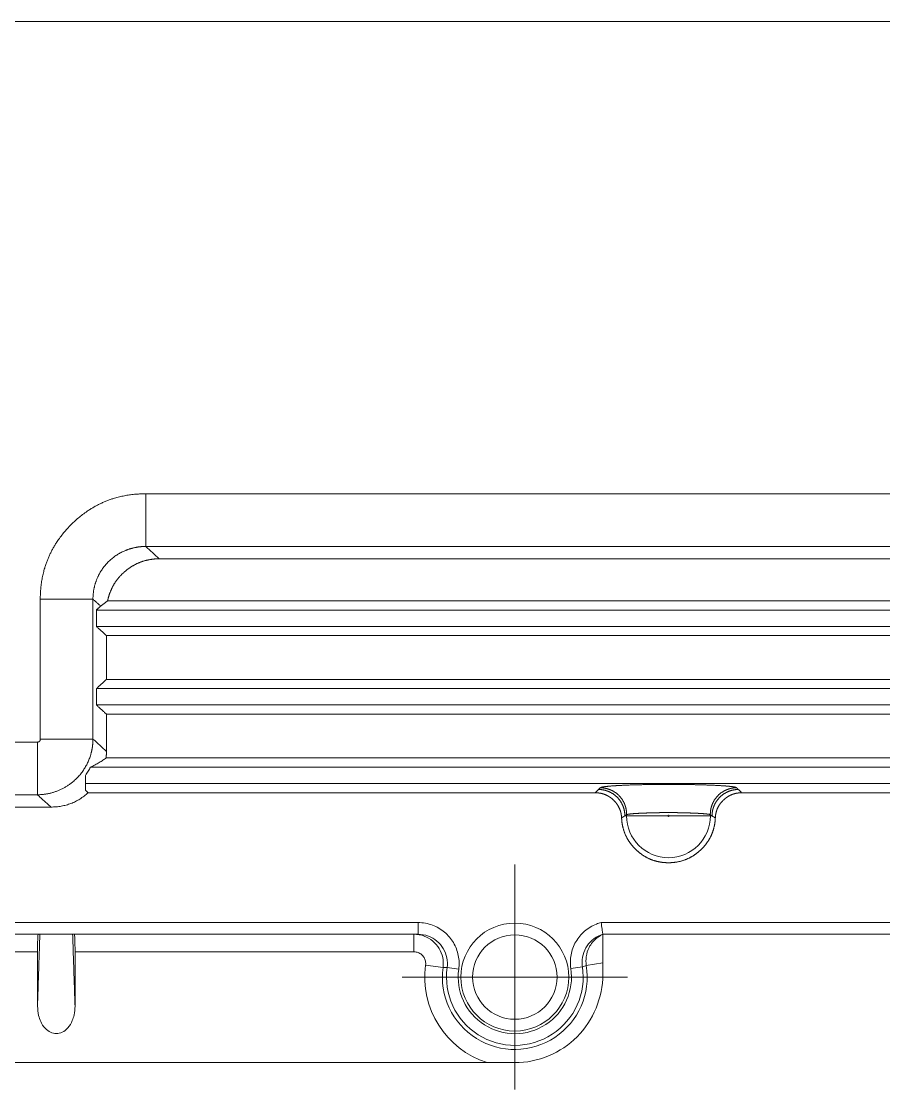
# Model space of a CAD drawing. Header units: millimetres. Extents: x 958 to 3026, y 447 to 1692.
# Drawn here: x 1411.9 to 1485.4, y 855.5 to 946.6 of the extents above; entities that cross this region are included whole.
import ezdxf
from ezdxf.lldxf.tags import DXFTag

# ---------------------------------------------------------------- set-up
doc = ezdxf.new("R2010")
doc.units = ezdxf.units.MM
for name, color, linetype, true_color in [('1', 7, 'Continuous', 0xffffff), ('2', 7, 'Continuous', 0xffffff), ('Top', 7, 'Continuous', 0xffffff)]:
    doc.layers.add(name, color=color, linetype=linetype, true_color=true_color)
tags = doc.linetypes.add('PHANTOM', pattern=[50.5, 18, -6.5, 6.5, -6.5, 6.5, -6.5]).pattern_tags.tags
tags[14:15] = [DXFTag(74, 4), DXFTag(75, 0), DXFTag(340, '0'), DXFTag(46, 0.0), DXFTag(50, 0.0), DXFTag(44, 0.0), DXFTag(45, 0.0)]
tags[12:13] = [DXFTag(74, 4), DXFTag(75, 0), DXFTag(340, '0'), DXFTag(46, 0.0), DXFTag(50, 0.0), DXFTag(44, 0.0), DXFTag(45, 0.0)]
tags[10:11] = [DXFTag(74, 4), DXFTag(75, 0), DXFTag(340, '0'), DXFTag(46, 0.0), DXFTag(50, 0.0), DXFTag(44, 0.0), DXFTag(45, 0.0)]
tags[8:9] = [DXFTag(74, 4), DXFTag(75, 0), DXFTag(340, '0'), DXFTag(46, 0.0), DXFTag(50, 0.0), DXFTag(44, 0.0), DXFTag(45, 0.0)]
tags[6:7] = [DXFTag(74, 4), DXFTag(75, 0), DXFTag(340, '0'), DXFTag(46, 0.0), DXFTag(50, 0.0), DXFTag(44, 0.0), DXFTag(45, 0.0)]
tags[4:5] = [DXFTag(74, 4), DXFTag(75, 0), DXFTag(340, '0'), DXFTag(46, 0.0), DXFTag(50, 0.0), DXFTag(44, 0.0), DXFTag(45, 0.0)]

msp = doc.modelspace()

# ---------------------------------------------------------------- linework, layer by layer
at = {"layer": '1', "color": 32, "linetype": 'Continuous', "lineweight": 13}
msp.add_line((1563.426, 946.584), (1365.715, 946.584), dxfattribs=at)
at = {"layer": '1', "color": 5, "linetype": 'PHANTOM', "lineweight": 13, "ltscale": 0.12}
msp.add_line((1444.326, 865.088), (1463.526, 865.088), dxfattribs=at)
at = {"layer": '2', "color": 155, "linetype": 'Continuous', "lineweight": 13}
for p, q in [((1422.451, 906.298), (1534.03, 906.298)), ((1422.451, 901.805), (1531.66, 901.805)), ((1413.464, 885.379), (1413.464, 897.313)), ((1417.956, 885.379), (1417.956, 897.313)), ((1400.111, 885.129), (1413.214, 885.129)), ((1399.113, 880.636), (1413.214, 880.636)), ((1463.455, 878.838), (1463.309, 878.838)), ((1466.95, 878.838), (1463.455, 878.838)), ((1470.598, 878.838), (1467.102, 878.838)), ((1470.743, 878.838), (1470.598, 878.838)), ((1403.181, 869.738), (1445.672, 869.738)), ((1445.672, 868.738), (1445.672, 869.738)), ((1461.288, 869.738), (1536.676, 869.738)), ((1445.328, 868.738), (1445.328, 867.238)), ((1413.226, 867.238), (1403.525, 867.238)), ((1445.328, 867.238), (1416.426, 867.238)), ((1447.805, 865.907), (1446.321, 866.106)), ((1448.154, 865.893), (1449.143, 865.755)), ((1459.687, 865.969), (1458.7, 865.818)), ((1460.023, 866.075), (1461.426, 866.303))]:
    msp.add_line(p, q, dxfattribs=at)
at = {"layer": '2', "color": 7, "linetype": 'Continuous', "lineweight": 20}
for p, q in [((1532.71, 900.755), (1423.607, 900.755)), ((1418.248, 894.988), (1418.248, 896.388)), ((1418.248, 896.388), (1526.946, 896.388)), ((1419.206, 897.174), (1533.267, 897.174)), ((1526.946, 894.988), (1418.248, 894.988)), ((1419.113, 894.202), (1419.113, 890.474)), ((1533.267, 894.202), (1419.113, 894.202)), ((1419.113, 890.474), (1527.267, 890.474)), ((1418.248, 889.688), (1520.946, 889.688)), ((1418.248, 888.288), (1418.248, 889.688)), ((1520.946, 888.288), (1418.248, 888.288)), ((1419.113, 887.502), (1419.113, 884.328)), ((1527.267, 887.502), (1419.113, 887.502)), ((1419.08, 883.774), (1530.621, 883.774)), ((1417.746, 882.988), (1531.927, 882.988)), ((1417.315, 882.288), (1417.315, 881.588)), ((1533.327, 881.588), (1417.315, 881.588)), ((1460.786, 880.802), (1417.543, 880.802)), ((1533.092, 880.802), (1473.267, 880.802)), ((1414.369, 879.586), (1391.642, 879.586)), ((1445.672, 868.738), (1403.181, 868.738)), ((1536.676, 868.738), (1461.426, 868.738)), ((1413.226, 867.238), (1413.226, 862.594)), ((1416.426, 862.594), (1416.426, 867.238)), ((1397.291, 857.788), (1451.562, 857.788))]:
    msp.add_line(p, q, dxfattribs=at)
at = {"layer": '2', "color": 7, "linetype": 'Continuous', "lineweight": 20, "extrusion": (0, 0, -1)}
msp.add_circle((-1453.926, 865.088), 4.6, dxfattribs=at)
at = {"layer": '2', "color": 7, "linetype": 'Continuous', "lineweight": 20}
msp.add_circle((1453.926, 865.088), 3.6, dxfattribs=at)
at = {"layer": '2', "color": 155, "linetype": 'Continuous', "lineweight": 13, "extrusion": (0, 0, -1)}
for centre, radius, start, end in [((-1467.026, 878.838), 3.571, 0, 1.43626), ((-1467.026, 878.838), 3.571, 180, 0), ((-1467.026, 878.838), 3.571, 178.56373, 180), ((-1453.926, 865.088), 7.673, 287.9493, 7.62041), ((-1453.926, 865.088), 5.828, 171.30398, 7.94053)]:
    msp.add_arc(centre, radius, start, end, dxfattribs=at)
at = {"layer": '2', "color": 155, "linetype": 'Continuous', "lineweight": 13}
for radius, start, end in [(6.176, 172.37959, 9.19743), (4.829, 172.05947, 8.69602)]:
    msp.add_arc((1453.926, 865.088), radius, start, end, dxfattribs=at)
at = {"layer": '2', "color": 7, "linetype": 'Continuous', "lineweight": 20, "extrusion": (0, 0, -1)}
for centre, start_param, end_param in [((1413.279, 867.238), 4.712389, 6.283185), ((1416.374, 867.238), 0, 1.570796)]:
    msp.add_ellipse(centre, major_axis=(0, 1.5), ratio=0.034921, start_param=start_param, end_param=end_param, dxfattribs=at)
at = {"layer": '2', "color": 155, "linetype": 'Continuous', "lineweight": 13}
for points, degree, knots in [([(1413.464, 897.313), (1413.464, 898.244), (1413.792, 899.97), (1414.779, 902.354), (1417.41, 904.983), (1419.794, 905.97), (1421.52, 906.298), (1422.451, 906.298)], 2, [0, 0, 0, 0.125, 0.25, 0.5, 0.75, 0.875, 1, 1, 1]), ([(1422.451, 906.298), (1422.451, 905.16), (1422.451, 904.027), (1422.451, 902.375), (1422.451, 901.864), (1422.451, 901.805)], 3, [0, 0, 0, 0, 0.5, 0.5, 1, 1, 1, 1]), ([(1417.956, 897.313), (1417.954, 898.117), (1418.13, 898.92), (1418.487, 899.671), (1419.388, 900.803), (1420.641, 901.5), (1421.229, 901.705), (1421.84, 901.806), (1422.451, 901.805)], 5, [0, 0, 0, 0, 0, 0, 0.567993, 0.567993, 0.567993, 1, 1, 1, 1, 1, 1]), ([(1413.464, 897.313), (1414.145, 897.313), (1414.826, 897.313), (1415.474, 897.313), (1416.641, 897.313), (1417.455, 897.313), (1417.749, 897.313), (1417.917, 897.313), (1417.956, 897.313)], 5, [0, 0, 0, 0, 0, 0, 0.5, 0.5, 0.5, 1, 1, 1, 1, 1, 1]), ([(1413.214, 880.636), (1414.274, 880.639), (1415.333, 880.938), (1416.281, 881.532), (1417.307, 882.691), (1417.808, 884.104), (1417.906, 884.524), (1417.955, 884.952), (1417.956, 885.379)], 5, [0, 0, 0, 0, 0, 0, 0.712656, 0.712656, 0.712656, 1, 1, 1, 1, 1, 1]), ([(1413.214, 885.129), (1413.214, 884.446), (1413.214, 883.763), (1413.214, 883.112), (1413.214, 881.943), (1413.214, 881.13), (1413.214, 880.837), (1413.214, 880.671), (1413.214, 880.636)], 5, [0, 0, 0, 0, 0, 0, 0.5, 0.5, 0.5, 1, 1, 1, 1, 1, 1]), ([(1413.464, 885.379), (1414.599, 885.379), (1415.727, 885.379), (1417.378, 885.379), (1417.891, 885.379), (1417.956, 885.379)], 3, [0, 0, 0, 0, 0.5, 0.5, 1, 1, 1, 1]), ([(1463.309, 878.838), (1463.308, 879.191), (1463.238, 879.543), (1463.099, 879.877), (1462.698, 880.474), (1462.101, 880.875), (1461.767, 881.014), (1461.415, 881.084), (1461.063, 881.085)], 5, [0, 0, 0, 0, 0, 0, 0.5, 0.5, 0.5, 1, 1, 1, 1, 1, 1]), ([(1461.21, 881.231), (1461.226, 881.246), (1461.304, 881.275), (1461.418, 881.299), (1461.583, 881.326), (1461.863, 881.358), (1462.189, 881.385), (1462.637, 881.415), (1463.305, 881.449), (1463.892, 881.471), (1464.621, 881.492), (1465.633, 881.509), (1466.592, 881.516), (1467.467, 881.516), (1468.197, 881.511), (1469.019, 881.501), (1469.982, 881.477), (1470.752, 881.448), (1471.059, 881.433), (1471.33, 881.42), (1471.733, 881.394), (1472.144, 881.363), (1472.463, 881.327), (1472.631, 881.3), (1472.748, 881.275), (1472.827, 881.246), (1472.843, 881.231)], 2, [0, 0, 0, 0.03125, 0.0625, 0.0875, 0.125, 0.165816, 0.196429, 0.25, 0.296647, 0.331633, 0.392857, 0.454082, 0.5, 0.546647, 0.581633, 0.642857, 0.704082, 0.75, 0.75, 0.790816, 0.821429, 0.875, 0.910714, 0.9375, 0.96875, 1, 1, 1]), ([(1461.21, 881.231), (1461.568, 881.23), (1461.926, 881.158), (1462.265, 881.014), (1462.867, 880.6), (1463.266, 879.988), (1463.401, 879.645), (1463.464, 879.286), (1463.456, 878.928)], 5, [0, 0, 0, 0, 0, 0, 0.5, 0.5, 0.5, 1, 1, 1, 1, 1, 1]), ([(1472.843, 881.231), (1472.485, 881.23), (1472.127, 881.158), (1471.788, 881.014), (1471.185, 880.6), (1470.787, 879.988), (1470.652, 879.645), (1470.588, 879.286), (1470.596, 878.928)], 5, [0, 0, 0, 0, 0, 0, 0.5, 0.5, 0.5, 1, 1, 1, 1, 1, 1]), ([(1472.99, 881.085), (1472.638, 881.084), (1472.286, 881.014), (1471.951, 880.875), (1471.355, 880.474), (1470.953, 879.877), (1470.814, 879.543), (1470.744, 879.191), (1470.743, 878.838)], 5, [0, 0, 0, 0, 0, 0, 0.5, 0.5, 0.5, 1, 1, 1, 1, 1, 1]), ([(1463.456, 878.928), (1463.485, 878.956), (1463.617, 878.984), (1463.851, 879.011), (1464.345, 879.047), (1465.004, 879.074), (1465.249, 879.082), (1465.624, 879.093), (1466.023, 879.101), (1466.151, 879.104), (1466.335, 879.108), (1466.525, 879.113), (1466.582, 879.115), (1466.694, 879.119), (1466.814, 879.124), (1466.875, 879.127), (1467.01, 879.132), (1467.148, 879.129), (1467.213, 879.125), (1467.337, 879.12), (1467.452, 879.115), (1467.509, 879.114), (1467.705, 879.108), (1467.895, 879.104), (1468.029, 879.101), (1468.424, 879.093), (1468.796, 879.082), (1469.032, 879.074), (1469.692, 879.047), (1470.191, 879.012), (1470.432, 878.985), (1470.567, 878.956), (1470.596, 878.928)], 5, [0, 0, 0, 0, 0, 0, 0.253549, 0.253549, 0.253549, 0.38696, 0.38696, 0.38696, 0.448253, 0.448253, 0.448253, 0.474069, 0.474069, 0.474069, 0.498614, 0.498614, 0.498614, 0.52429, 0.52429, 0.52429, 0.549889, 0.549889, 0.549889, 0.614072, 0.614072, 0.614072, 0.742733, 0.742733, 0.742733, 1, 1, 1, 1, 1, 1]), ([(1445.672, 869.738), (1446.092, 869.738), (1446.518, 869.66), (1447.278, 869.374), (1447.626, 869.17), (1448.226, 868.667), (1448.486, 868.36), (1448.886, 867.688), (1449.031, 867.312), (1449.185, 866.545), (1449.197, 866.143), (1449.143, 865.755)], 3, [0, 0, 0, 0, 0.211811, 0.211811, 0.409072, 0.409072, 0.606097, 0.606097, 0.803046, 0.803046, 1, 1, 1, 1]), ([(1458.7, 865.818), (1458.641, 866.205), (1458.648, 866.608), (1458.792, 867.377), (1458.932, 867.755), (1459.323, 868.433), (1459.58, 868.744), (1460.174, 869.256), (1460.52, 869.464), (1460.885, 869.607), (1461.016, 869.659), (1461.151, 869.703), (1461.288, 869.738)], 3, [0, 0, 0, 0, 0.229376, 0.229376, 0.45874, 0.45874, 0.688293, 0.688293, 0.918166, 0.918166, 0.918166, 1, 1, 1, 1]), ([(1446.321, 866.106), (1446.336, 866.217), (1446.331, 866.331), (1446.286, 866.55), (1446.244, 866.657), (1446.129, 866.849), (1446.054, 866.936), (1445.882, 867.079), (1445.782, 867.137), (1445.566, 867.217), (1445.446, 867.238), (1445.328, 867.238)], 3, [0, 0, 0, 0, 0.197615, 0.197615, 0.395225, 0.395225, 0.592913, 0.592913, 0.790839, 0.790839, 1, 1, 1, 1]), ([(1448.154, 865.893), (1448.083, 865.896), (1448.012, 865.899), (1447.896, 865.904), (1447.851, 865.905), (1447.805, 865.907)], 3, [0, 0, 0, 0, 0.610092, 0.610092, 1, 1, 1, 1]), ([(1460.023, 866.075), (1459.969, 866.055), (1459.914, 866.036), (1459.803, 866.001), (1459.745, 865.984), (1459.687, 865.969)], 3, [0, 0, 0, 0, 0.487479, 0.487479, 1, 1, 1, 1])]:
    msp.add_open_spline(points, degree=degree, knots=knots, dxfattribs=at)
for points, degree in [([(1423.607, 900.755), (1423.222, 901.105), (1422.837, 901.455), (1422.451, 901.805)], 3), ([(1418.611, 896.718), (1417.956, 897.313)], 1), ([(1413.214, 885.129), (1413.464, 885.129), (1413.464, 885.379)], 2), ([(1419.113, 884.328), (1418.727, 884.678), (1418.342, 885.029), (1417.956, 885.379)], 3), ([(1460.786, 880.802), (1461.063, 881.085)], 1), ([(1461.063, 881.085), (1461.21, 881.231)], 1), ([(1472.843, 881.231), (1472.99, 881.085)], 1), ([(1472.99, 881.085), (1473.267, 880.802)], 1), ([(1414.369, 879.586), (1413.214, 880.636)], 1), ([(1463.031, 878.657), (1463.086, 878.694), (1463.141, 878.731), (1463.197, 878.767), (1463.253, 878.803), (1463.309, 878.838)], 5), ([(1463.309, 878.838), (1463.339, 878.856), (1463.368, 878.874), (1463.397, 878.892), (1463.427, 878.91), (1463.456, 878.928)], 5), ([(1466.95, 878.838), (1466.95, 878.918), (1467.102, 878.918), (1467.102, 878.838)], 3), ([(1467.102, 878.838), (1467.102, 878.759), (1466.95, 878.759), (1466.95, 878.838)], 3), ([(1470.596, 878.928), (1470.626, 878.91), (1470.656, 878.892), (1470.685, 878.874), (1470.714, 878.856), (1470.743, 878.838)], 5), ([(1471.022, 878.657), (1470.929, 878.717), (1470.836, 878.778), (1470.743, 878.838)], 3), ([(1413.226, 862.594), (1413.429, 868.738)], 1), ([(1416.426, 862.594), (1416.224, 868.738)], 1)]:
    msp.add_open_spline(points, degree=degree, dxfattribs=at)
at = {"layer": '2', "color": 7, "linetype": 'Continuous', "lineweight": 20}
for points, degree, knots in [([(1423.607, 900.755), (1423.407, 900.755), (1423.019, 900.723), (1422.453, 900.629), (1421.693, 900.359), (1421.035, 899.963), (1420.416, 899.46), (1419.927, 898.876), (1419.564, 898.279), (1419.357, 897.744), (1419.247, 897.37), (1419.206, 897.174)], 2, [0, 0, 0, 0.0625, 0.125, 0.25, 0.392857, 0.5, 0.642857, 0.75, 0.875, 0.9375, 1, 1, 1]), ([(1417.746, 882.988), (1417.878, 883.052), (1418.143, 883.178), (1418.492, 883.378), (1418.809, 883.579), (1418.99, 883.709), (1419.08, 883.774)], 3, [0, 0, 0, 0, 0.250094, 0.500131, 0.750102, 1, 1, 1, 1]), ([(1417.315, 882.288), (1417.399, 882.408), (1417.558, 882.632), (1417.686, 882.875), (1417.746, 882.988)], 3, [0, 0, 0, 0, 0.531965, 1, 1, 1, 1]), ([(1463.031, 878.657), (1463.025, 878.769), (1462.996, 878.985), (1462.924, 879.297), (1462.781, 879.612), (1462.654, 879.816), (1462.479, 880.046), (1462.233, 880.281), (1462.035, 880.43), (1461.792, 880.58), (1461.431, 880.724), (1461.117, 880.783), (1460.899, 880.802), (1460.786, 880.802)], 2, [0, 0, 0, 0.0625, 0.125, 0.25, 0.331633, 0.392857, 0.5, 0.581633, 0.642857, 0.75, 0.875, 0.9375, 1, 1, 1]), ([(1473.267, 880.802), (1473.154, 880.802), (1472.937, 880.783), (1472.622, 880.724), (1472.302, 880.596), (1472.091, 880.478), (1471.854, 880.314), (1471.608, 880.079), (1471.451, 879.888), (1471.29, 879.652), (1471.129, 879.298), (1471.057, 878.987), (1471.027, 878.77), (1471.022, 878.657)], 2, [0, 0, 0, 0.0625, 0.125, 0.25, 0.331633, 0.392857, 0.5, 0.581633, 0.642857, 0.75, 0.875, 0.9375, 1, 1, 1]), ([(1471.022, 878.657), (1471.013, 878.457), (1470.961, 878.072), (1470.832, 877.517), (1470.578, 876.957), (1470.351, 876.593), (1470.039, 876.184), (1469.574, 875.74), (1469.168, 875.446), (1468.666, 875.158), (1467.974, 874.926), (1467.322, 874.838), (1466.728, 874.838), (1466.231, 874.906), (1465.669, 875.045), (1465.008, 875.355), (1464.476, 875.743), (1464.074, 876.127), (1463.793, 876.467), (1463.507, 876.887), (1463.221, 877.516), (1463.092, 878.071), (1463.04, 878.456), (1463.031, 878.657)], 2, [0, 0, 0, 0.03125, 0.0625, 0.125, 0.165816, 0.196429, 0.25, 0.296647, 0.331633, 0.392857, 0.454082, 0.5, 0.546647, 0.581633, 0.642857, 0.704082, 0.75, 0.790816, 0.821429, 0.875, 0.9375, 0.96875, 1, 1, 1]), ([(1461.426, 868.738), (1461.426, 868.738), (1461.424, 868.757), (1461.413, 868.83), (1461.405, 868.885), (1461.385, 869.022), (1461.373, 869.107), (1461.347, 869.295), (1461.332, 869.401), (1461.309, 869.58), (1461.299, 869.653), (1461.289, 869.73), (1461.289, 869.734), (1461.288, 869.738)], 3, [0, 0, 0, 0, 0.212258, 0.212258, 0.424441, 0.424441, 0.637788, 0.637788, 0.853313, 0.853313, 0.991948, 0.991948, 1, 1, 1, 1]), ([(1445.328, 868.738), (1445.623, 868.738), (1445.922, 868.684), (1446.461, 868.484), (1446.71, 868.34), (1447.14, 867.983), (1447.327, 867.765), (1447.614, 867.286), (1447.719, 867.019), (1447.824, 866.509), (1447.839, 866.263), (1447.815, 865.985), (1447.811, 865.946), (1447.805, 865.907)], 3, [0, 0, 0, 0, 0.209183, 0.209183, 0.407177, 0.407177, 0.605007, 0.605007, 0.802825, 0.802825, 0.972788, 0.972788, 1, 1, 1, 1]), ([(1448.154, 865.893), (1448.193, 866.17), (1448.184, 866.457), (1448.074, 867.005), (1447.97, 867.274), (1447.685, 867.754), (1447.498, 867.973), (1447.069, 868.333), (1446.82, 868.478), (1446.277, 868.683), (1445.972, 868.738), (1445.672, 868.738)], 3, [0, 0, 0, 0, 0.196836, 0.196836, 0.393701, 0.393701, 0.590716, 0.590716, 0.78805, 0.78805, 1, 1, 1, 1]), ([(1461.426, 868.738), (1461.158, 868.655), (1460.9, 868.525), (1460.448, 868.19), (1460.247, 867.981), (1459.932, 867.516), (1459.812, 867.253), (1459.67, 866.711), (1459.644, 866.424), (1459.672, 866.086), (1459.679, 866.027), (1459.687, 865.969)], 3, [0, 0, 0, 0, 0.238108, 0.238108, 0.476186, 0.476186, 0.713868, 0.713868, 0.950917, 0.950917, 1, 1, 1, 1]), ([(1460.023, 866.075), (1459.983, 866.321), (1459.98, 866.576), (1460.053, 867.099), (1460.14, 867.373), (1460.349, 867.778), (1460.447, 867.927), (1460.736, 868.279), (1460.954, 868.468), (1461.269, 868.659), (1461.347, 868.701), (1461.426, 868.738)], 3, [0, 0, 0, 0, 0.232104, 0.232104, 0.493545, 0.493545, 0.656704, 0.656704, 0.91872, 0.91872, 1, 1, 1, 1]), ([(1461.426, 868.738), (1461.426, 868.738), (1461.426, 868.382), (1461.426, 867.407), (1461.426, 866.844), (1461.426, 866.303)], 3, [0, 0, 0, 0, 0.5, 0.5, 1, 1, 1, 1]), ([(1461.426, 865.307), (1461.426, 863.35), (1460.616, 861.383), (1457.856, 858.61), (1455.912, 857.788), (1453.926, 857.788)], 3, [0, 0, 0, 0, 0.5, 0.5, 1, 1, 1, 1]), ([(1413.226, 862.594), (1413.244, 862.328), (1413.274, 861.884), (1413.497, 861.241), (1413.824, 860.73), (1414.3, 860.341), (1414.66, 860.288), (1414.826, 860.264)], 3, [0, 0, 0, 0, 0.256802, 0.429012, 0.652753, 0.839684, 1, 1, 1, 1]), ([(1414.826, 860.264), (1414.999, 860.29), (1415.375, 860.348), (1415.867, 860.77), (1416.183, 861.301), (1416.385, 861.933), (1416.411, 862.346), (1416.426, 862.594)], 3, [0, 0, 0, 0, 0.166401, 0.362797, 0.60016, 0.760759, 1, 1, 1, 1])]:
    msp.add_open_spline(points, degree=degree, knots=knots, dxfattribs=at)
for points, degree in [([(1418.248, 896.388), (1418.611, 896.718)], 1), ([(1419.206, 897.174), (1418.611, 896.718)], 1), ([(1419.113, 894.202), (1418.248, 894.988)], 1), ([(1418.248, 889.688), (1419.113, 890.474)], 1), ([(1419.113, 887.502), (1418.248, 888.288)], 1), ([(1419.113, 884.328), (1419.08, 883.774)], 1), ([(1417.315, 881.588), (1417.315, 881.009)], 1), ([(1417.543, 880.802), (1417.467, 880.871), (1417.391, 880.94), (1417.315, 881.009)], 3), ([(1417.543, 880.802), (1416.191, 879.586), (1414.369, 879.586)], 2), ([(1461.426, 866.303), (1461.426, 865.971), (1461.426, 865.639), (1461.426, 865.307)], 3), ([(1453.926, 857.788), (1453.138, 857.788), (1452.35, 857.788), (1451.562, 857.788)], 3)]:
    msp.add_open_spline(points, degree=degree, dxfattribs=at)
at = {"layer": 'Top', "color": 5, "linetype": 'PHANTOM', "lineweight": 13, "ltscale": 0.12}
msp.add_line((1453.926, 855.488), (1453.926, 874.688), dxfattribs=at)

doc.saveas('drawing.dxf')
